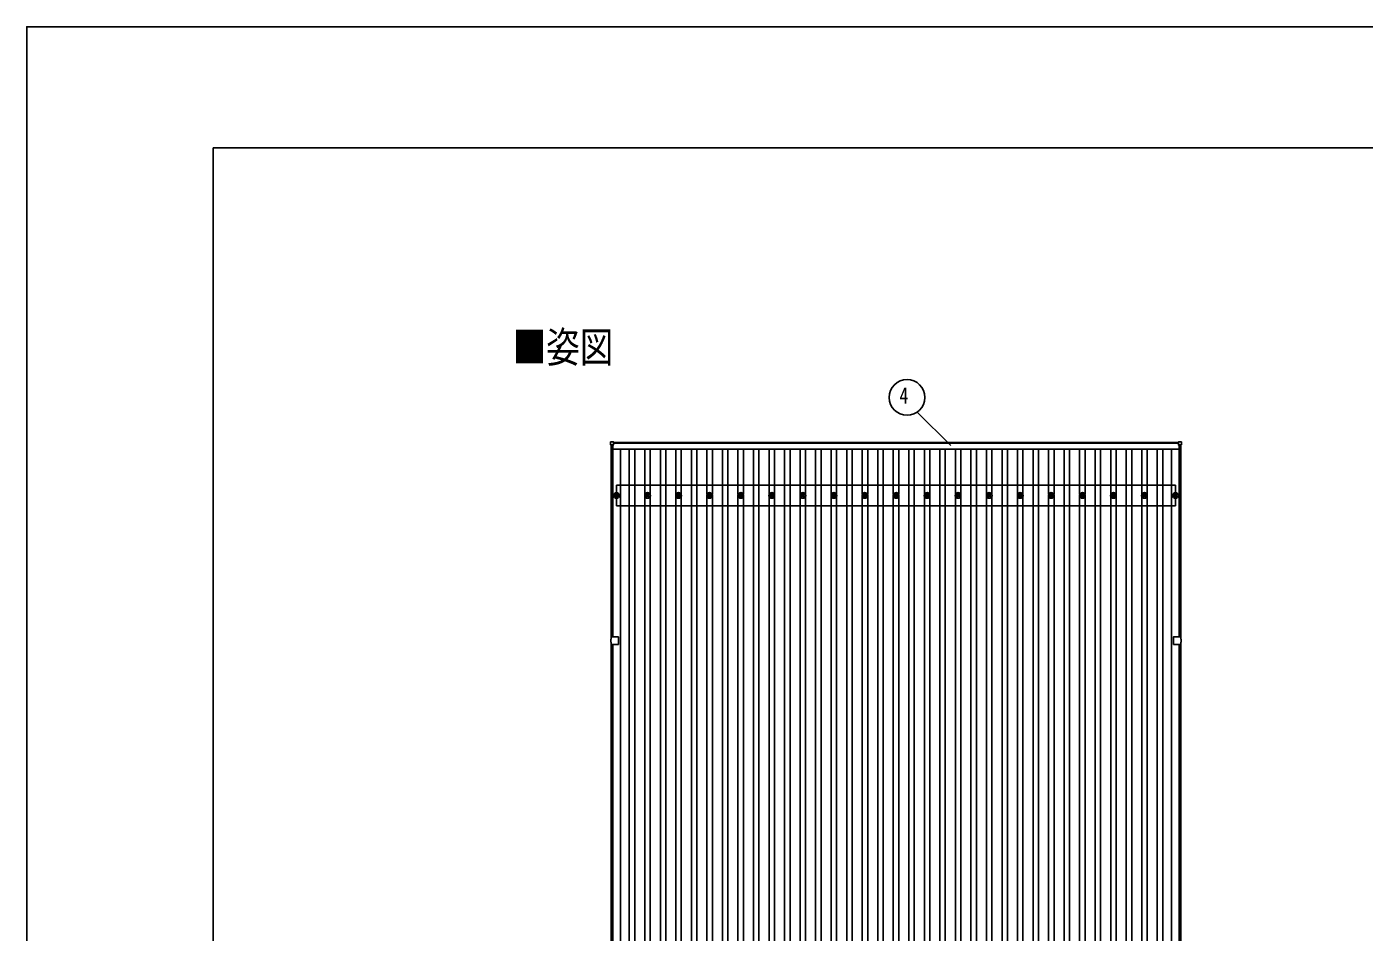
# Model space of a CAD drawing. Units: millimetres, scale not verified. Extents: x -16820 to 16820, y -11880 to 11880.
# Drawn here: x -16820 to -8207, y 6048 to 11880 of the extents above; entities that cross this region are included whole.
import ezdxf
from ezdxf.enums import TextEntityAlignment as Align

# ---------------------------------------------------------------- set-up
doc = ezdxf.new("R2010")
doc.units = ezdxf.units.MM
doc.header["$LTSCALE"] = 50
for name, color, linetype in [('0-2_USER1', 3, 'Continuous'), ('0-5_YKK_13', 4, 'Continuous'), ('0-6_YKK_A1', 4, 'Continuous'), ('0-7_YKK_D', 6, 'Continuous'), ('0-8_YKK_ZWAK', 7, 'Continuous')]:
    doc.layers.add(name, color=color, linetype=linetype)
doc.styles.add('ＭＳ ゴシック', font='')
doc.styles.get('ＭＳ ゴシック').set_extended_font_data('MS Gothic')

msp = doc.modelspace()

# ---------------------------------------------------------------- linework, layer by layer
at = {"layer": '0-5_YKK_13'}
for p, q in [((-13060.82, 9187.67), (-13060.82, 9205.67)), ((-13059.82, 9206.67), (-13041.82, 9206.67)), ((-13041.82, 9186.67), (-13059.82, 9186.67)), ((-13040.82, 9205.67), (-13040.82, 9187.67)), ((-9404.22, 9205.67), (-9404.22, 9187.67)), ((-9385.22, 9206.67), (-9403.22, 9206.67)), ((-9403.22, 9186.67), (-9385.22, 9186.67)), ((-9384.22, 9187.67), (-9384.22, 9205.67)), ((-13024.27, 8871.73), (-13024.27, 8867.31)), ((-13024.27, 8871.73), (-13024.27, 8867.31)), ((-13020.77, 8871.73), (-13020.77, 8867.31)), ((-13020.77, 8871.73), (-13020.77, 8867.31)), ((-12824.27, 8871.73), (-12824.27, 8867.31)), ((-12820.77, 8871.73), (-12820.77, 8867.31)), ((-12624.27, 8871.73), (-12624.27, 8867.31)), ((-12620.77, 8871.73), (-12620.77, 8867.31)), ((-12424.27, 8871.73), (-12424.27, 8867.31)), ((-12420.77, 8871.73), (-12420.77, 8867.31)), ((-12224.27, 8871.73), (-12224.27, 8867.31)), ((-12220.77, 8871.73), (-12220.77, 8867.31)), ((-12024.27, 8871.73), (-12024.27, 8867.31)), ((-12020.77, 8871.73), (-12020.77, 8867.31)), ((-11824.27, 8871.73), (-11824.27, 8867.31)), ((-11820.77, 8871.73), (-11820.77, 8867.31)), ((-11624.27, 8871.73), (-11624.27, 8867.31)), ((-11620.77, 8871.73), (-11620.77, 8867.31)), ((-11424.27, 8871.73), (-11424.27, 8867.31)), ((-11420.77, 8871.73), (-11420.77, 8867.31)), ((-11224.27, 8871.73), (-11224.27, 8867.31)), ((-11220.77, 8871.73), (-11220.77, 8867.31)), ((-11024.27, 8871.73), (-11024.27, 8867.31)), ((-11020.77, 8871.73), (-11020.77, 8867.31)), ((-10824.27, 8871.73), (-10824.27, 8867.31)), ((-10820.77, 8871.73), (-10820.77, 8867.31)), ((-10624.27, 8871.73), (-10624.27, 8867.31)), ((-10620.77, 8871.73), (-10620.77, 8867.31)), ((-10424.27, 8871.73), (-10424.27, 8867.31)), ((-10420.77, 8871.73), (-10420.77, 8867.31)), ((-10224.27, 8871.73), (-10224.27, 8867.31)), ((-10220.77, 8871.73), (-10220.77, 8867.31)), ((-10024.27, 8871.73), (-10024.27, 8867.31)), ((-10020.77, 8871.73), (-10020.77, 8867.31)), ((-9824.27, 8871.73), (-9824.27, 8867.31)), ((-9820.77, 8871.73), (-9820.77, 8867.31)), ((-9624.27, 8871.73), (-9624.27, 8867.31)), ((-9620.77, 8871.73), (-9620.77, 8867.31)), ((-9424.27, 8871.73), (-9424.27, 8867.31)), ((-9420.77, 8871.73), (-9420.77, 8867.31)), ((-13032.51, 8863.48), (-13028.1, 8863.48)), ((-13032.51, 8863.48), (-13028.1, 8863.48)), ((-13032.51, 8859.98), (-13028.1, 8859.98)), ((-13032.51, 8859.98), (-13028.1, 8859.98)), ((-13024.27, 8856.15), (-13024.27, 8851.73)), ((-13024.27, 8856.15), (-13024.27, 8851.73)), ((-13020.77, 8856.15), (-13020.77, 8851.73)), ((-13020.77, 8856.15), (-13020.77, 8851.73)), ((-13016.93, 8863.48), (-13012.52, 8863.48)), ((-13016.93, 8863.48), (-13012.52, 8863.48)), ((-13016.93, 8859.98), (-13012.52, 8859.98)), ((-13016.93, 8859.98), (-13012.52, 8859.98)), ((-12832.51, 8863.48), (-12828.1, 8863.48)), ((-12832.51, 8859.98), (-12828.1, 8859.98)), ((-12824.27, 8856.15), (-12824.27, 8851.73)), ((-12820.77, 8856.15), (-12820.77, 8851.73)), ((-12816.93, 8863.48), (-12812.52, 8863.48)), ((-12816.93, 8859.98), (-12812.52, 8859.98)), ((-12632.51, 8863.48), (-12628.1, 8863.48)), ((-12632.51, 8859.98), (-12628.1, 8859.98)), ((-12624.27, 8856.15), (-12624.27, 8851.73)), ((-12620.77, 8856.15), (-12620.77, 8851.73)), ((-12616.93, 8863.48), (-12612.52, 8863.48)), ((-12616.93, 8859.98), (-12612.52, 8859.98)), ((-12432.51, 8863.48), (-12428.1, 8863.48)), ((-12432.51, 8859.98), (-12428.1, 8859.98)), ((-12424.27, 8856.15), (-12424.27, 8851.73)), ((-12420.77, 8856.15), (-12420.77, 8851.73)), ((-12416.93, 8863.48), (-12412.52, 8863.48)), ((-12416.93, 8859.98), (-12412.52, 8859.98)), ((-12232.51, 8863.48), (-12228.1, 8863.48)), ((-12232.51, 8859.98), (-12228.1, 8859.98)), ((-12224.27, 8856.15), (-12224.27, 8851.73)), ((-12220.77, 8856.15), (-12220.77, 8851.73)), ((-12216.93, 8863.48), (-12212.52, 8863.48)), ((-12216.93, 8859.98), (-12212.52, 8859.98)), ((-12032.51, 8863.48), (-12028.1, 8863.48)), ((-12032.51, 8859.98), (-12028.1, 8859.98)), ((-12024.27, 8856.15), (-12024.27, 8851.73)), ((-12020.77, 8856.15), (-12020.77, 8851.73)), ((-12016.93, 8863.48), (-12012.52, 8863.48)), ((-12016.93, 8859.98), (-12012.52, 8859.98)), ((-11832.51, 8863.48), (-11828.1, 8863.48)), ((-11832.51, 8859.98), (-11828.1, 8859.98)), ((-11824.27, 8856.15), (-11824.27, 8851.73)), ((-11820.77, 8856.15), (-11820.77, 8851.73)), ((-11816.93, 8863.48), (-11812.52, 8863.48)), ((-11816.93, 8859.98), (-11812.52, 8859.98)), ((-11632.51, 8863.48), (-11628.1, 8863.48)), ((-11632.51, 8859.98), (-11628.1, 8859.98)), ((-11624.27, 8856.15), (-11624.27, 8851.73)), ((-11620.77, 8856.15), (-11620.77, 8851.73)), ((-11616.93, 8863.48), (-11612.52, 8863.48)), ((-11616.93, 8859.98), (-11612.52, 8859.98)), ((-11432.51, 8863.48), (-11428.1, 8863.48)), ((-11432.51, 8859.98), (-11428.1, 8859.98)), ((-11424.27, 8856.15), (-11424.27, 8851.73)), ((-11420.77, 8856.15), (-11420.77, 8851.73)), ((-11416.93, 8863.48), (-11412.52, 8863.48)), ((-11416.93, 8859.98), (-11412.52, 8859.98)), ((-11232.51, 8863.48), (-11228.1, 8863.48)), ((-11232.51, 8859.98), (-11228.1, 8859.98)), ((-11224.27, 8856.15), (-11224.27, 8851.73)), ((-11220.77, 8856.15), (-11220.77, 8851.73)), ((-11216.93, 8863.48), (-11212.52, 8863.48)), ((-11216.93, 8859.98), (-11212.52, 8859.98)), ((-11032.51, 8863.48), (-11028.1, 8863.48)), ((-11032.51, 8859.98), (-11028.1, 8859.98)), ((-11024.27, 8856.15), (-11024.27, 8851.73)), ((-11020.77, 8856.15), (-11020.77, 8851.73)), ((-11016.93, 8863.48), (-11012.52, 8863.48)), ((-11016.93, 8859.98), (-11012.52, 8859.98)), ((-10832.51, 8863.48), (-10828.1, 8863.48)), ((-10832.51, 8859.98), (-10828.1, 8859.98)), ((-10824.27, 8856.15), (-10824.27, 8851.73)), ((-10820.77, 8856.15), (-10820.77, 8851.73)), ((-10816.93, 8863.48), (-10812.52, 8863.48)), ((-10816.93, 8859.98), (-10812.52, 8859.98)), ((-10632.51, 8863.48), (-10628.1, 8863.48)), ((-10632.51, 8859.98), (-10628.1, 8859.98)), ((-10624.27, 8856.15), (-10624.27, 8851.73)), ((-10620.77, 8856.15), (-10620.77, 8851.73)), ((-10616.93, 8863.48), (-10612.52, 8863.48)), ((-10616.93, 8859.98), (-10612.52, 8859.98)), ((-10432.51, 8863.48), (-10428.1, 8863.48)), ((-10432.51, 8859.98), (-10428.1, 8859.98)), ((-10424.27, 8856.15), (-10424.27, 8851.73)), ((-10420.77, 8856.15), (-10420.77, 8851.73)), ((-10416.93, 8863.48), (-10412.52, 8863.48)), ((-10416.93, 8859.98), (-10412.52, 8859.98)), ((-10232.51, 8863.48), (-10228.1, 8863.48)), ((-10232.51, 8859.98), (-10228.1, 8859.98)), ((-10224.27, 8856.15), (-10224.27, 8851.73)), ((-10220.77, 8856.15), (-10220.77, 8851.73)), ((-10216.93, 8863.48), (-10212.52, 8863.48)), ((-10216.93, 8859.98), (-10212.52, 8859.98)), ((-10032.51, 8863.48), (-10028.1, 8863.48)), ((-10032.51, 8859.98), (-10028.1, 8859.98)), ((-10024.27, 8856.15), (-10024.27, 8851.73)), ((-10020.77, 8856.15), (-10020.77, 8851.73)), ((-10016.93, 8863.48), (-10012.52, 8863.48)), ((-10016.93, 8859.98), (-10012.52, 8859.98)), ((-9832.51, 8863.48), (-9828.1, 8863.48)), ((-9832.51, 8859.98), (-9828.1, 8859.98)), ((-9824.27, 8856.15), (-9824.27, 8851.73)), ((-9820.77, 8856.15), (-9820.77, 8851.73)), ((-9816.93, 8863.48), (-9812.52, 8863.48)), ((-9816.93, 8859.98), (-9812.52, 8859.98)), ((-9632.51, 8863.48), (-9628.1, 8863.48)), ((-9632.51, 8859.98), (-9628.1, 8859.98)), ((-9624.27, 8856.15), (-9624.27, 8851.73)), ((-9620.77, 8856.15), (-9620.77, 8851.73)), ((-9616.93, 8863.48), (-9612.52, 8863.48)), ((-9616.93, 8859.98), (-9612.52, 8859.98)), ((-9432.51, 8863.48), (-9428.1, 8863.48)), ((-9432.51, 8859.98), (-9428.1, 8859.98)), ((-9424.27, 8856.15), (-9424.27, 8851.73)), ((-9420.77, 8856.15), (-9420.77, 8851.73)), ((-9416.93, 8863.48), (-9412.52, 8863.48)), ((-9416.93, 8859.98), (-9412.52, 8859.98)), ((-13058.02, 7916.45), (-13058.02, 7936.45)), ((-13056.52, 7936.45), (-13058.02, 7936.45)), ((-13056.52, 7936.45), (-13056.52, 7950.45)), ((-13033.92, 7951.45), (-13055.52, 7951.45)), ((-13010.52, 7951.45), (-13033.12, 7951.45)), ((-13009.52, 7926.85), (-13009.52, 7950.45)), ((-13009.52, 7902.45), (-13009.52, 7926.05)), ((-9435.52, 7926.85), (-9435.52, 7950.45)), ((-9435.52, 7902.45), (-9435.52, 7926.05)), ((-9434.52, 7951.45), (-9411.92, 7951.45)), ((-9411.12, 7951.45), (-9389.52, 7951.45)), ((-9388.52, 7936.45), (-9388.52, 7950.45)), ((-9388.52, 7936.45), (-9387.02, 7936.45)), ((-9387.02, 7916.45), (-9387.02, 7936.45)), ((-13056.52, 7916.45), (-13058.02, 7916.45)), ((-13056.52, 7916.45), (-13056.52, 7902.45)), ((-13033.92, 7901.45), (-13055.52, 7901.45)), ((-13010.52, 7901.45), (-13033.12, 7901.45)), ((-9434.52, 7901.45), (-9411.92, 7901.45)), ((-9411.12, 7901.45), (-9389.52, 7901.45)), ((-9388.52, 7916.45), (-9387.02, 7916.45)), ((-9388.52, 7916.45), (-9388.52, 7902.45))]:
    msp.add_line(p, q, dxfattribs=at)
for centre, radius in [((-13022.52, 8861.73), 18.25), ((-13022.52, 8861.73), 18.25), ((-13022.52, 8861.73), 10.15), ((-13022.52, 8861.73), 10.15), ((-12822.52, 8861.73), 18.25), ((-12822.52, 8861.73), 10.15), ((-12622.52, 8861.73), 18.25), ((-12622.52, 8861.73), 10.15), ((-12422.52, 8861.73), 18.25), ((-12422.52, 8861.73), 10.15), ((-12222.52, 8861.73), 18.25), ((-12222.52, 8861.73), 10.15), ((-12022.52, 8861.73), 18.25), ((-12022.52, 8861.73), 10.15), ((-11822.52, 8861.73), 18.25), ((-11822.52, 8861.73), 10.15), ((-11622.52, 8861.73), 18.25), ((-11622.52, 8861.73), 10.15), ((-11422.52, 8861.73), 18.25), ((-11422.52, 8861.73), 10.15), ((-11222.52, 8861.73), 18.25), ((-11222.52, 8861.73), 10.15), ((-11022.52, 8861.73), 18.25), ((-11022.52, 8861.73), 10.15), ((-10822.52, 8861.73), 18.25), ((-10822.52, 8861.73), 10.15), ((-10622.52, 8861.73), 18.25), ((-10622.52, 8861.73), 10.15), ((-10422.52, 8861.73), 18.25), ((-10422.52, 8861.73), 10.15), ((-10222.52, 8861.73), 18.25), ((-10222.52, 8861.73), 10.15), ((-10022.52, 8861.73), 18.25), ((-10022.52, 8861.73), 10.15), ((-9822.52, 8861.73), 18.25), ((-9822.52, 8861.73), 10.15), ((-9622.52, 8861.73), 18.25), ((-9622.52, 8861.73), 10.15), ((-9422.52, 8861.73), 18.25), ((-9422.52, 8861.73), 10.15), ((-13022.52, 8861.73), 5.85), ((-13022.52, 8861.73), 5.85), ((-13022.52, 8861.73), 5.25), ((-13022.52, 8861.73), 5.25), ((-12822.52, 8861.73), 5.85), ((-12822.52, 8861.73), 5.25), ((-12622.52, 8861.73), 5.85), ((-12622.52, 8861.73), 5.25), ((-12422.52, 8861.73), 5.85), ((-12422.52, 8861.73), 5.25), ((-12222.52, 8861.73), 5.85), ((-12222.52, 8861.73), 5.25), ((-12022.52, 8861.73), 5.85), ((-12022.52, 8861.73), 5.25), ((-11822.52, 8861.73), 5.85), ((-11822.52, 8861.73), 5.25), ((-11622.52, 8861.73), 5.85), ((-11622.52, 8861.73), 5.25), ((-11422.52, 8861.73), 5.85), ((-11422.52, 8861.73), 5.25), ((-11222.52, 8861.73), 5.85), ((-11222.52, 8861.73), 5.25), ((-11022.52, 8861.73), 5.85), ((-11022.52, 8861.73), 5.25), ((-10822.52, 8861.73), 5.85), ((-10822.52, 8861.73), 5.25), ((-10622.52, 8861.73), 5.85), ((-10622.52, 8861.73), 5.25), ((-10422.52, 8861.73), 5.85), ((-10422.52, 8861.73), 5.25), ((-10222.52, 8861.73), 5.85), ((-10222.52, 8861.73), 5.25), ((-10022.52, 8861.73), 5.85), ((-10022.52, 8861.73), 5.25), ((-9822.52, 8861.73), 5.85), ((-9822.52, 8861.73), 5.25), ((-9622.52, 8861.73), 5.85), ((-9622.52, 8861.73), 5.25), ((-9422.52, 8861.73), 5.85), ((-9422.52, 8861.73), 5.25)]:
    msp.add_circle(centre, radius, dxfattribs=at)
for centre, radius, start, end in [((-13059.82, 9205.67), 1, 90, 180), ((-13059.82, 9187.67), 1, 180, 270), ((-13041.82, 9205.67), 1, 0, 90), ((-13041.82, 9187.67), 1, 270, 0), ((-9403.22, 9205.67), 1, 90, 180), ((-9403.22, 9187.67), 1, 180, 270), ((-9385.22, 9205.67), 1, 0, 90), ((-9385.22, 9187.67), 1, 270, 0), ((-13055.52, 7950.45), 1, 90, 180), ((-13033.52, 7951.75), 0.5, 216.8699, 323.1301), ((-13010.52, 7950.45), 1, 0, 90), ((-13009.22, 7926.45), 0.5, 126.8699, 233.1301), ((-9434.52, 7950.45), 1, 90, 180), ((-9435.82, 7926.45), 0.5, 306.8699, 53.1301), ((-9411.52, 7951.75), 0.5, 216.8699, 323.1301), ((-9389.52, 7950.45), 1, 0, 90), ((-13055.52, 7902.45), 1, 180, 269.99999), ((-13033.52, 7901.15), 0.5, 36.8699, 143.1301), ((-13010.52, 7902.45), 1, 269.99999, 0), ((-9434.52, 7902.45), 1, 180, 270.00001), ((-9411.52, 7901.15), 0.5, 36.8699, 143.1301), ((-9389.52, 7902.45), 1, 270.00001, 0)]:
    msp.add_arc(centre, radius, start, end, dxfattribs=at)
at = {"layer": '0-6_YKK_A1'}
for p, q in [((-13057.52, 7936.45), (-13057.52, 9186.67)), ((-13045.52, 7951.45), (-13045.52, 9186.67)), ((-13045.52, 9160.58), (-9399.52, 9160.58)), ((-13040.82, 9203.37), (-9404.22, 9203.37)), ((-9404.22, 9198.58), (-13040.82, 9198.58)), ((-12996.02, 9160.58), (-12996.02, 2559.91)), ((-12940.02, 2559.91), (-12940.02, 9160.58)), ((-12905.02, 2559.91), (-12905.02, 9160.58)), ((-12840.02, 8866.91), (-12840.02, 9160.58)), ((-12805.02, 8866.91), (-12805.02, 9160.58)), ((-12740.02, 2559.91), (-12740.02, 9160.58)), ((-12705.02, 2559.91), (-12705.02, 9160.58)), ((-12640.02, 8866.91), (-12640.02, 9160.58)), ((-12605.02, 8866.91), (-12605.02, 9160.58)), ((-12540.02, 2559.91), (-12540.02, 9160.58)), ((-12505.02, 2559.91), (-12505.02, 9160.58)), ((-12440.02, 8866.91), (-12440.02, 9160.58)), ((-12405.02, 8866.91), (-12405.02, 9160.58)), ((-12340.02, 2559.91), (-12340.02, 9160.58)), ((-12305.02, 2559.91), (-12305.02, 9160.58)), ((-12240.02, 8866.91), (-12240.02, 9160.58)), ((-12205.02, 8866.91), (-12205.02, 9160.58)), ((-12140.02, 2559.91), (-12140.02, 9160.58)), ((-12105.02, 2559.91), (-12105.02, 9160.58)), ((-12040.02, 8866.91), (-12040.02, 9160.58)), ((-12005.02, 8866.91), (-12005.02, 9160.58)), ((-11940.02, 2559.91), (-11940.02, 9160.58)), ((-11905.02, 2559.91), (-11905.02, 9160.58)), ((-11840.02, 8866.91), (-11840.02, 9160.58)), ((-11805.02, 8866.91), (-11805.02, 9160.58)), ((-11740.02, 2559.91), (-11740.02, 9160.58)), ((-11705.02, 2559.91), (-11705.02, 9160.58)), ((-11640.02, 8866.91), (-11640.02, 9160.58)), ((-11605.02, 8866.91), (-11605.02, 9160.58)), ((-11540.02, 2559.91), (-11540.02, 9160.58)), ((-11505.02, 2559.91), (-11505.02, 9160.58)), ((-11440.02, 8866.91), (-11440.02, 9160.58)), ((-11405.02, 8866.91), (-11405.02, 9160.58)), ((-11340.02, 2559.91), (-11340.02, 9160.58)), ((-11305.02, 2559.91), (-11305.02, 9160.58)), ((-11240.02, 8866.91), (-11240.02, 9160.58)), ((-11205.02, 8866.91), (-11205.02, 9160.58)), ((-11140.02, 2559.91), (-11140.02, 9160.58)), ((-11105.02, 2559.91), (-11105.02, 9160.58)), ((-11040.02, 8866.91), (-11040.02, 9160.58)), ((-11005.02, 8866.91), (-11005.02, 9160.58)), ((-10940.02, 2559.91), (-10940.02, 9160.58)), ((-10905.02, 2559.91), (-10905.02, 9160.58)), ((-10840.02, 8866.91), (-10840.02, 9160.58)), ((-10805.02, 8866.91), (-10805.02, 9160.58)), ((-10740.02, 2559.91), (-10740.02, 9160.58)), ((-10705.02, 2559.91), (-10705.02, 9160.58)), ((-10640.02, 8866.91), (-10640.02, 9160.58)), ((-10605.02, 8866.91), (-10605.02, 9160.58)), ((-10540.02, 2559.91), (-10540.02, 9160.58)), ((-10505.02, 2559.91), (-10505.02, 9160.58)), ((-10440.02, 8866.91), (-10440.02, 9160.58)), ((-10405.02, 8866.91), (-10405.02, 9160.58)), ((-10340.02, 2559.91), (-10340.02, 9160.58)), ((-10305.02, 2559.91), (-10305.02, 9160.58)), ((-10240.02, 8866.91), (-10240.02, 9160.58)), ((-10205.02, 8866.91), (-10205.02, 9160.58)), ((-10140.02, 2559.91), (-10140.02, 9160.58)), ((-10105.02, 2559.91), (-10105.02, 9160.58)), ((-10040.02, 8866.91), (-10040.02, 9160.58)), ((-10005.02, 8866.91), (-10005.02, 9160.58)), ((-9940.02, 2559.91), (-9940.02, 9160.58)), ((-9905.02, 2559.91), (-9905.02, 9160.58)), ((-9740.02, 2559.91), (-9740.02, 9160.58)), ((-9705.02, 2559.91), (-9705.02, 9160.58)), ((-9540.02, 2559.91), (-9540.02, 9160.58)), ((-9505.02, 2559.91), (-9505.02, 9160.58)), ((-9449.02, 2559.91), (-9449.02, 9160.58)), ((-9399.52, 7951.45), (-9399.52, 9186.67)), ((-9387.52, 7936.45), (-9387.52, 9186.67)), ((-9422.52, 8928.73), (-13022.52, 8928.73)), ((-13022.52, 8794.73), (-13022.52, 8928.73)), ((-9422.52, 8794.73), (-9422.52, 8928.73)), ((-9422.52, 8794.73), (-13022.52, 8794.73)), ((-12840.02, 5866.91), (-12840.02, 8856.55)), ((-12805.02, 5866.91), (-12805.02, 8856.55)), ((-12640.02, 5866.91), (-12640.02, 8856.55)), ((-12605.02, 5866.91), (-12605.02, 8856.55)), ((-12440.02, 5866.91), (-12440.02, 8856.55)), ((-12405.02, 5866.91), (-12405.02, 8856.55)), ((-12240.02, 5866.91), (-12240.02, 8856.55)), ((-12205.02, 5866.91), (-12205.02, 8856.55)), ((-12040.02, 5866.91), (-12040.02, 8856.55)), ((-12005.02, 5866.91), (-12005.02, 8856.55)), ((-11840.02, 5866.91), (-11840.02, 8856.55)), ((-11805.02, 5866.91), (-11805.02, 8856.55)), ((-11640.02, 5866.91), (-11640.02, 8856.55)), ((-11605.02, 5866.91), (-11605.02, 8856.55)), ((-11440.02, 5866.91), (-11440.02, 8856.55)), ((-11405.02, 5866.91), (-11405.02, 8856.55)), ((-11240.02, 5866.91), (-11240.02, 8856.55)), ((-11205.02, 5866.91), (-11205.02, 8856.55)), ((-11040.02, 5866.91), (-11040.02, 8856.55)), ((-11005.02, 5866.91), (-11005.02, 8856.55)), ((-10840.02, 5866.91), (-10840.02, 8856.55)), ((-10805.02, 5866.91), (-10805.02, 8856.55)), ((-10640.02, 5866.91), (-10640.02, 8856.55)), ((-10605.02, 5866.91), (-10605.02, 8856.55)), ((-10440.02, 5866.91), (-10440.02, 8856.55)), ((-10405.02, 5866.91), (-10405.02, 8856.55)), ((-10240.02, 5866.91), (-10240.02, 8856.55)), ((-10205.02, 5866.91), (-10205.02, 8856.55)), ((-10040.02, 5866.91), (-10040.02, 8856.55)), ((-10005.02, 5866.91), (-10005.02, 8856.55)), ((-13057.52, 2528.63), (-13057.52, 7916.45)), ((-13045.52, 2528.63), (-13045.52, 7901.45)), ((-9399.52, 2528.63), (-9399.52, 7901.45)), ((-9387.52, 2528.63), (-9387.52, 7916.45))]:
    msp.add_line(p, q, dxfattribs=at)
for points in [[(-9840.02, 5866.91), (-9840.02, 8856.55), (-9840.02, 9160.58)], [(-9805.02, 5866.91), (-9805.02, 8856.55), (-9805.02, 9160.58)], [(-9640.02, 5866.91), (-9640.02, 8856.55), (-9640.02, 9160.58)], [(-9605.02, 5866.91), (-9605.02, 8856.55), (-9605.02, 9160.58)]]:
    msp.add_lwpolyline(points, dxfattribs=at)
at = {"layer": '0-7_YKK_D'}
msp.add_line((-10869.66, 9183.11), (-11085.25, 9398.7), dxfattribs=at)
msp.add_circle((-11151.67, 9492.82), 115.2, dxfattribs=at)
at = {"layer": '0-8_YKK_ZWAK'}
for p in [(15580.08, 11100), (-15619.92, -10100)]:
    msp.add_line(p, (-15619.92, 11100), dxfattribs=at)
msp.add_lwpolyline([(-16820, -11880), (16820, -11880), (16820, 11880), (-16820, 11880)], close=True, dxfattribs=at)

# ---------------------------------------------------------------- texts
at = {"layer": '0-2_USER1', "style": 'ＭＳ ゴシック', "width": 0.8}
msp.add_text('■姿図', height=197.9, dxfattribs=at).set_placement((-13690.57, 9658.39), align=Align.BOTTOM_LEFT)
at = {"layer": '0-7_YKK_D', "style": 'ＭＳ ゴシック', "width": 0.8}
msp.add_text('4', height=105.6, dxfattribs=at).set_placement((-11200.47, 9420.82), align=Align.BOTTOM_LEFT)

doc.saveas('drawing.dxf')
